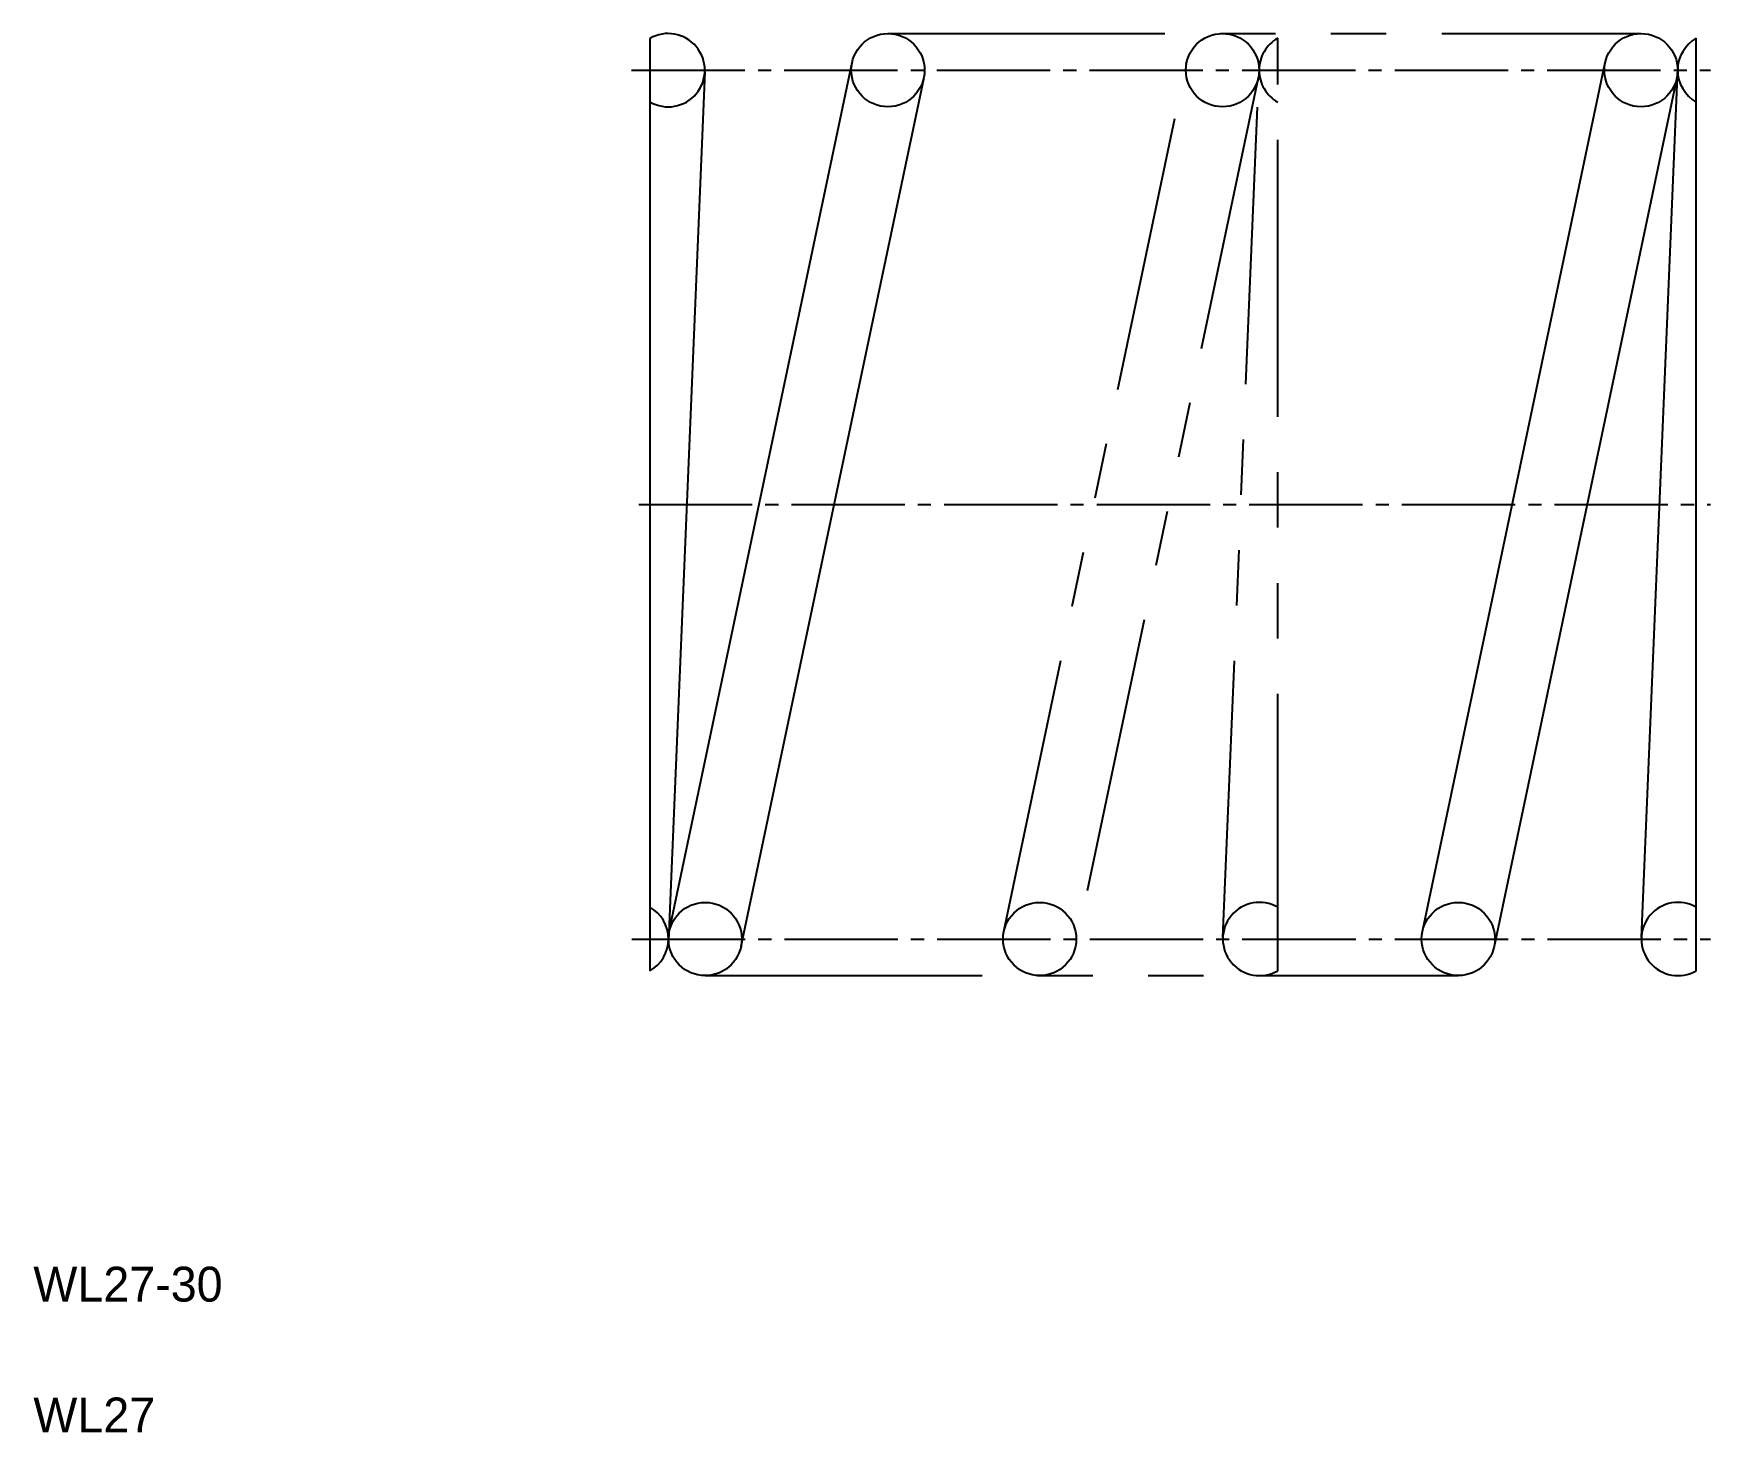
# Model space of a CAD drawing. Extents: x 2.5 to 50.6, y 2.5 to 42.6.
import ezdxf

# ---------------------------------------------------------------- set-up
doc = ezdxf.new("R2010")
doc.units = 0
doc.header["$LTSCALE"] = 0.25
doc.linetypes.add('CENTER', pattern=[17.5, 13, -1.5, 1.5, -1.5])
doc.linetypes.add('PHANTOM', pattern=[63.5, 31.75, -6.35, 6.35, -6.35, 6.35, -6.35])
doc.layers.get('0').update_dxf_attribs({"linetype": 'CONTINUOUS'})
doc.layers.add('CENTER', color=1, linetype='CENTER')

msp = doc.modelspace()

# ---------------------------------------------------------------- linework, layer by layer
for p, q in [((20.175, 42.451), (20.175, 15.727)), ((50.175, 15.732), (50.175, 42.457)), ((21.749, 41.498), (20.708, 16.598)), ((20.732, 16.858), (25.972, 41.758)), ((42.322, 16.858), (47.563, 41.758)), ((48.601, 16.686), (49.641, 41.586)), ((28.027, 41.326), (22.787, 16.426)), ((49.618, 41.326), (44.377, 16.426)), ((27.157, 15.592), (27.157, 15.592)), ((32.555, 15.592), (32.555, 15.592))]:
    msp.add_line(p, q)
at = {"color": 3, "linetype": 'PHANTOM'}
for p, q in [((27, 42.592), (48.59, 42.592)), ((38.175, 15.732), (38.175, 42.457)), ((30.322, 16.858), (35.563, 41.758)), ((36.601, 16.686), (37.641, 41.586)), ((37.618, 41.326), (32.377, 16.426)), ((21.759, 15.592), (43.35, 15.592))]:
    msp.add_line(p, q, dxfattribs=at)
for centre in [(27, 41.542), (48.59, 41.542), (21.759, 16.642), (43.35, 16.642)]:
    msp.add_circle(centre, 1.05)
for centre in [(36.59, 41.542), (31.35, 16.642)]:
    msp.add_circle(centre, 1.05, dxfattribs=at)
for centre, start, end in [((20.7, 41.542), 240, 120), ((50.69, 41.542), 119.394, 240.606), ((19.659, 16.642), 299.394, 60.606), ((49.65, 16.642), 60, 300)]:
    msp.add_arc(centre, 1.05, start, end)
for centre, start, end in [((38.69, 41.542), 119.394, 240.606), ((37.65, 16.642), 60, 300)]:
    msp.add_arc(centre, 1.05, start, end, dxfattribs=at)
at = {"layer": 'CENTER', "color": 1, "linetype": 'CENTER'}
for p, q in [((19.652, 41.542), (50.58, 41.542)), ((19.859, 29.092), (50.58, 29.092)), ((19.659, 16.642), (50.58, 16.642))]:
    msp.add_line(p, q, dxfattribs=at)

# ---------------------------------------------------------------- texts
for s, p in [('WL27-30', (2.5, 6.25)), ('WL27', (2.5, 2.5))]:
    msp.add_text(s, height=1).set_placement(p)

doc.saveas('drawing.dxf')
